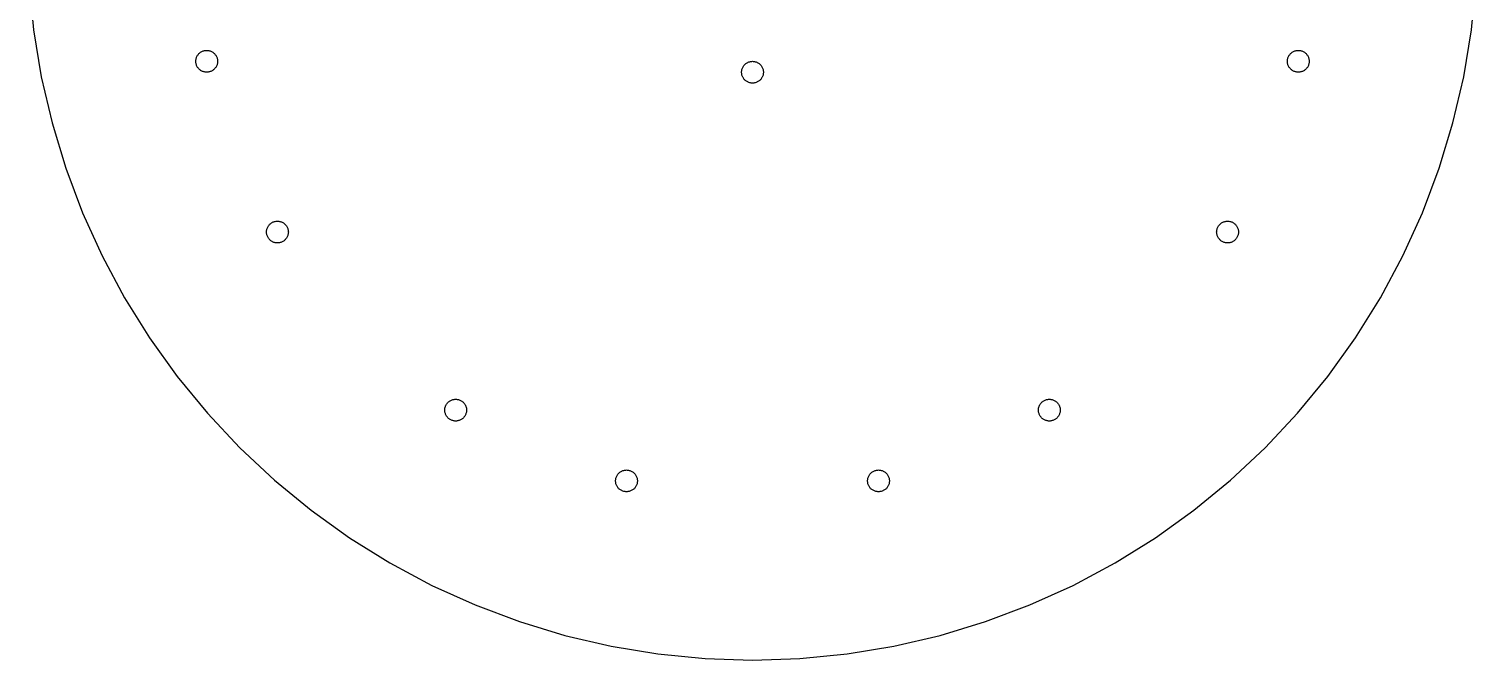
# Model space of a CAD drawing. Header units: metres. Extents: x -116 to 116, y -116 to 116.
# Drawn here: x -116.3 to 116.3, y -116.5 to -15 of the extents above; entities that cross this region are included whole.
import ezdxf

# ---------------------------------------------------------------- set-up
doc = ezdxf.new("R2010")
doc.units = ezdxf.units.M

msp = doc.modelspace()

# ---------------------------------------------------------------- linework, layer by layer
for p, q in [((-116.251, -7.61946), (-115.503, -15.2063)), ((115.503, -15.2063), (116.251, -7.61946)), ((-115.503, -15.2063), (-114.261, -22.728)), ((114.261, -22.728), (115.503, -15.2063)), ((-88.363, -18.6288), (-88.2558, -18.5885)), ((-88.2558, -18.5885), (-88.1462, -18.5552)), ((-88.1462, -18.5552), (-88.0347, -18.5292)), ((-88.0347, -18.5292), (-87.9217, -18.5106)), ((-87.9217, -18.5106), (-87.8078, -18.4993)), ((-87.8078, -18.4993), (-87.6933, -18.4956)), ((-87.6933, -18.4956), (-87.5788, -18.4993)), ((-87.5788, -18.4993), (-87.4649, -18.5106)), ((-87.4649, -18.5106), (-87.3519, -18.5292)), ((-87.3519, -18.5292), (-87.2404, -18.5552)), ((-87.2404, -18.5552), (-87.1308, -18.5885)), ((-87.1308, -18.5885), (-87.0236, -18.6288)), ((87.0236, -18.6288), (87.1308, -18.5885)), ((87.1308, -18.5885), (87.2404, -18.5552)), ((87.2404, -18.5552), (87.3519, -18.5292)), ((87.3519, -18.5292), (87.4649, -18.5106)), ((87.4649, -18.5106), (87.5788, -18.4993)), ((87.5788, -18.4993), (87.6933, -18.4956)), ((87.6933, -18.4956), (87.8078, -18.4993)), ((87.8078, -18.4993), (87.9217, -18.5106)), ((87.9217, -18.5106), (88.0347, -18.5292)), ((88.0347, -18.5292), (88.1462, -18.5552)), ((88.1462, -18.5552), (88.2558, -18.5885)), ((88.2558, -18.5885), (88.363, -18.6288)), ((-89.4433, -20.2456), (-89.4395, -20.1311)), ((-89.4395, -20.36), (-89.4433, -20.2456)), ((-89.4395, -20.1311), (-89.4283, -20.0172)), ((-89.4283, -20.474), (-89.4395, -20.36)), ((-89.4283, -20.0172), (-89.4097, -19.9042)), ((-89.4097, -20.587), (-89.4283, -20.474)), ((-89.4097, -19.9042), (-89.3837, -19.7926)), ((-89.3837, -20.6985), (-89.4097, -20.587)), ((-89.3837, -19.7926), (-89.3504, -19.6831)), ((-89.3504, -20.8081), (-89.3837, -20.6985)), ((-89.3504, -19.6831), (-89.3101, -19.5759)), ((-89.3101, -20.9153), (-89.3504, -20.8081)), ((-89.3101, -19.5759), (-89.2628, -19.4716)), ((-89.2628, -21.0196), (-89.3101, -20.9153)), ((-89.2628, -19.4716), (-89.2088, -19.3706)), ((-89.2088, -19.3706), (-89.1484, -19.2733)), ((-89.1484, -19.2733), (-89.0817, -19.1803)), ((-89.0817, -19.1803), (-89.009, -19.0917)), ((-89.009, -19.0917), (-88.9307, -19.0081)), ((-88.9307, -19.0081), (-88.8472, -18.9299)), ((-88.8472, -18.9299), (-88.7586, -18.8572)), ((-88.7586, -18.8572), (-88.6655, -18.7905)), ((-88.6655, -18.7905), (-88.5683, -18.73)), ((-88.5683, -18.73), (-88.4673, -18.6761)), ((-88.4673, -18.6761), (-88.363, -18.6288)), ((-87.0236, -18.6288), (-86.9193, -18.6761)), ((-86.9193, -18.6761), (-86.8183, -18.73)), ((-86.8183, -18.73), (-86.7211, -18.7905)), ((-86.7211, -18.7905), (-86.628, -18.8572)), ((-86.628, -18.8572), (-86.5394, -18.9299)), ((-86.5394, -18.9299), (-86.4559, -19.0081)), ((-86.4559, -19.0081), (-86.3776, -19.0917)), ((-86.3776, -19.0917), (-86.3049, -19.1803)), ((-86.3049, -19.1803), (-86.2382, -19.2733)), ((-86.2382, -19.2733), (-86.1777, -19.3706)), ((-86.1777, -19.3706), (-86.1238, -19.4716)), ((-86.1238, -19.4716), (-86.0765, -19.5759)), ((-86.0765, -20.9153), (-86.1238, -21.0196)), ((-86.0765, -19.5759), (-86.0362, -19.6831)), ((-86.0362, -20.8081), (-86.0765, -20.9153)), ((-86.0362, -19.6831), (-86.0029, -19.7926)), ((-86.0029, -20.6985), (-86.0362, -20.8081)), ((-86.0029, -19.7926), (-85.9769, -19.9042)), ((-85.9769, -20.587), (-86.0029, -20.6985)), ((-85.9769, -19.9042), (-85.9583, -20.0172)), ((-85.9583, -20.474), (-85.9769, -20.587)), ((-85.9583, -20.0172), (-85.9471, -20.1311)), ((-85.9471, -20.36), (-85.9583, -20.474)), ((-85.9471, -20.1311), (-85.9433, -20.2456)), ((-85.9433, -20.2456), (-85.9471, -20.36)), ((-1.38837, -20.9347), (-1.31572, -20.8461)), ((-1.31572, -20.8461), (-1.23743, -20.7626)), ((-1.23743, -20.7626), (-1.15385, -20.6843)), ((-1.15385, -20.6843), (-1.06532, -20.6116)), ((-1.06532, -20.6116), (-0.972244, -20.5449)), ((-0.972244, -20.5449), (-0.875, -20.4845)), ((-0.875, -20.4845), (-0.774002, -20.4305)), ((-0.774002, -20.4305), (-0.669693, -20.3832)), ((-0.669693, -20.3832), (-0.562515, -20.3429)), ((-0.562515, -20.3429), (-0.452927, -20.3096)), ((-0.452927, -20.3096), (-0.3414, -20.2836)), ((-0.3414, -20.2836), (-0.228409, -20.265)), ((-0.228409, -20.265), (-0.114441, -20.2537)), ((-0.114441, -20.2537), (0, -20.25)), ((0, -20.25), (0.114441, -20.2537)), ((0.114441, -20.2537), (0.228409, -20.265)), ((0.228409, -20.265), (0.3414, -20.2836)), ((0.3414, -20.2836), (0.452927, -20.3096)), ((0.452927, -20.3096), (0.562515, -20.3429)), ((0.562515, -20.3429), (0.669693, -20.3832)), ((0.669693, -20.3832), (0.774002, -20.4305)), ((0.774002, -20.4305), (0.875, -20.4845)), ((0.875, -20.4845), (0.972244, -20.5449)), ((0.972244, -20.5449), (1.06532, -20.6116)), ((1.06532, -20.6116), (1.15385, -20.6843)), ((1.15385, -20.6843), (1.23743, -20.7626)), ((1.23743, -20.7626), (1.31572, -20.8461)), ((1.31572, -20.8461), (1.38837, -20.9347)), ((85.9433, -20.2456), (85.9471, -20.1311)), ((85.9471, -20.36), (85.9433, -20.2456)), ((85.9471, -20.1311), (85.9583, -20.0172)), ((85.9583, -20.474), (85.9471, -20.36)), ((85.9583, -20.0172), (85.9769, -19.9042)), ((85.9769, -20.587), (85.9583, -20.474)), ((85.9769, -19.9042), (86.0029, -19.7926)), ((86.0029, -20.6985), (85.9769, -20.587)), ((86.0029, -19.7926), (86.0362, -19.6831)), ((86.0362, -20.8081), (86.0029, -20.6985)), ((86.0362, -19.6831), (86.0765, -19.5759)), ((86.0765, -20.9153), (86.0362, -20.8081)), ((86.0765, -19.5759), (86.1238, -19.4716)), ((86.1238, -21.0196), (86.0765, -20.9153)), ((86.1238, -19.4716), (86.1777, -19.3706)), ((86.1777, -19.3706), (86.2382, -19.2733)), ((86.2382, -19.2733), (86.3049, -19.1803)), ((86.3049, -19.1803), (86.3776, -19.0917)), ((86.3776, -19.0917), (86.4559, -19.0081)), ((86.4559, -19.0081), (86.5394, -18.9299)), ((86.5394, -18.9299), (86.628, -18.8572)), ((86.628, -18.8572), (86.7211, -18.7905)), ((86.7211, -18.7905), (86.8183, -18.73)), ((86.8183, -18.73), (86.9193, -18.6761)), ((86.9193, -18.6761), (87.0236, -18.6288)), ((88.363, -18.6288), (88.4673, -18.6761)), ((88.4673, -18.6761), (88.5683, -18.73)), ((88.5683, -18.73), (88.6655, -18.7905)), ((88.6655, -18.7905), (88.7586, -18.8572)), ((88.7586, -18.8572), (88.8472, -18.9299)), ((88.8472, -18.9299), (88.9307, -19.0081)), ((88.9307, -19.0081), (89.009, -19.0917)), ((89.009, -19.0917), (89.0817, -19.1803)), ((89.0817, -19.1803), (89.1484, -19.2733)), ((89.1484, -19.2733), (89.2088, -19.3706)), ((89.2088, -19.3706), (89.2628, -19.4716)), ((89.2628, -19.4716), (89.3101, -19.5759)), ((89.3101, -20.9153), (89.2628, -21.0196)), ((89.3101, -19.5759), (89.3504, -19.6831)), ((89.3504, -20.8081), (89.3101, -20.9153)), ((89.3504, -19.6831), (89.3837, -19.7926)), ((89.3837, -20.6985), (89.3504, -20.8081)), ((89.3837, -19.7926), (89.4097, -19.9042)), ((89.4097, -20.587), (89.3837, -20.6985)), ((89.4097, -19.9042), (89.4283, -20.0172)), ((89.4283, -20.474), (89.4097, -20.587)), ((89.4283, -20.0172), (89.4395, -20.1311)), ((89.4395, -20.36), (89.4283, -20.474)), ((89.4395, -20.1311), (89.4433, -20.2456)), ((89.4433, -20.2456), (89.4395, -20.36)), ((-114.261, -22.728), (-112.53, -30.1524)), ((-89.2088, -21.1206), (-89.2628, -21.0196)), ((-89.1484, -21.2178), (-89.2088, -21.1206)), ((-89.0817, -21.3109), (-89.1484, -21.2178)), ((-89.009, -21.3994), (-89.0817, -21.3109)), ((-88.9307, -21.483), (-89.009, -21.3994)), ((-88.8472, -21.5613), (-88.9307, -21.483)), ((-88.7586, -21.634), (-88.8472, -21.5613)), ((-88.6655, -21.7007), (-88.7586, -21.634)), ((-88.5683, -21.7611), (-88.6655, -21.7007)), ((-88.4673, -21.8151), (-88.5683, -21.7611)), ((-88.363, -21.8624), (-88.4673, -21.8151)), ((-88.2558, -21.9027), (-88.363, -21.8624)), ((-88.1462, -21.936), (-88.2558, -21.9027)), ((-88.0347, -21.962), (-88.1462, -21.936)), ((-87.9217, -21.9806), (-88.0347, -21.962)), ((-87.8078, -21.9918), (-87.9217, -21.9806)), ((-87.6933, -21.9956), (-87.8078, -21.9918)), ((-87.5788, -21.9918), (-87.6933, -21.9956)), ((-87.4649, -21.9806), (-87.5788, -21.9918)), ((-87.3519, -21.962), (-87.4649, -21.9806)), ((-87.2404, -21.936), (-87.3519, -21.962)), ((-87.1308, -21.9027), (-87.2404, -21.936)), ((-87.0236, -21.8624), (-87.1308, -21.9027)), ((-86.9193, -21.8151), (-87.0236, -21.8624)), ((-86.8183, -21.7611), (-86.9193, -21.8151)), ((-86.7211, -21.7007), (-86.8183, -21.7611)), ((-86.628, -21.634), (-86.7211, -21.7007)), ((-86.5394, -21.5613), (-86.628, -21.634)), ((-86.4559, -21.483), (-86.5394, -21.5613)), ((-86.3776, -21.3994), (-86.4559, -21.483)), ((-86.3049, -21.3109), (-86.3776, -21.3994)), ((-86.2382, -21.2178), (-86.3049, -21.3109)), ((-86.1777, -21.1206), (-86.2382, -21.2178)), ((-86.1238, -21.0196), (-86.1777, -21.1206)), ((-1.75, -22), (-1.74625, -21.8855)), ((-1.74625, -22.1144), (-1.75, -22)), ((-1.74625, -21.8855), (-1.73502, -21.7716)), ((-1.73502, -22.2284), (-1.74625, -22.1144)), ((-1.73502, -21.7716), (-1.71637, -21.6586)), ((-1.71637, -22.3414), (-1.73502, -22.2284)), ((-1.71637, -21.6586), (-1.69037, -21.5471)), ((-1.69037, -22.4529), (-1.71637, -22.3414)), ((-1.69037, -21.5471), (-1.65712, -21.4375)), ((-1.65712, -22.5625), (-1.69037, -22.4529)), ((-1.65712, -21.4375), (-1.61678, -21.3303)), ((-1.61678, -22.6697), (-1.65712, -22.5625)), ((-1.61678, -21.3303), (-1.56952, -21.226)), ((-1.56952, -22.774), (-1.61678, -22.6697)), ((-1.56952, -21.226), (-1.51553, -21.125)), ((-1.51553, -22.875), (-1.56952, -22.774)), ((-1.51553, -21.125), (-1.45506, -21.0277)), ((-1.45506, -22.9722), (-1.51553, -22.875)), ((-1.45506, -21.0277), (-1.38837, -20.9347)), ((-1.38837, -23.0653), (-1.45506, -22.9722)), ((-1.31572, -23.1539), (-1.38837, -23.0653)), ((-1.23743, -23.2374), (-1.31572, -23.1539)), ((-1.15385, -23.3157), (-1.23743, -23.2374)), ((1.23743, -23.2374), (1.15385, -23.3157)), ((1.31572, -23.1539), (1.23743, -23.2374)), ((1.38837, -23.0653), (1.31572, -23.1539)), ((1.38837, -20.9347), (1.45506, -21.0277)), ((1.45506, -22.9722), (1.38837, -23.0653)), ((1.45506, -21.0277), (1.51553, -21.125)), ((1.51553, -22.875), (1.45506, -22.9722)), ((1.51553, -21.125), (1.56952, -21.226)), ((1.56952, -22.774), (1.51553, -22.875)), ((1.56952, -21.226), (1.61678, -21.3303)), ((1.61678, -22.6697), (1.56952, -22.774)), ((1.61678, -21.3303), (1.65712, -21.4375)), ((1.65712, -22.5625), (1.61678, -22.6697)), ((1.65712, -21.4375), (1.69037, -21.5471)), ((1.69037, -22.4529), (1.65712, -22.5625)), ((1.69037, -21.5471), (1.71637, -21.6586)), ((1.71637, -22.3414), (1.69037, -22.4529)), ((1.71637, -21.6586), (1.73502, -21.7716)), ((1.73502, -22.2284), (1.71637, -22.3414)), ((1.73502, -21.7716), (1.74625, -21.8855)), ((1.74625, -22.1144), (1.73502, -22.2284)), ((1.74625, -21.8855), (1.75, -22)), ((1.75, -22), (1.74625, -22.1144)), ((86.1777, -21.1206), (86.1238, -21.0196)), ((86.2382, -21.2178), (86.1777, -21.1206)), ((86.3049, -21.3109), (86.2382, -21.2178)), ((86.3776, -21.3994), (86.3049, -21.3109)), ((86.4559, -21.483), (86.3776, -21.3994)), ((86.5394, -21.5613), (86.4559, -21.483)), ((86.628, -21.634), (86.5394, -21.5613)), ((86.7211, -21.7007), (86.628, -21.634)), ((86.8183, -21.7611), (86.7211, -21.7007)), ((86.9193, -21.8151), (86.8183, -21.7611)), ((87.0236, -21.8624), (86.9193, -21.8151)), ((87.1308, -21.9027), (87.0236, -21.8624)), ((87.2404, -21.936), (87.1308, -21.9027)), ((87.3519, -21.962), (87.2404, -21.936)), ((87.4649, -21.9806), (87.3519, -21.962)), ((87.5788, -21.9918), (87.4649, -21.9806)), ((87.6933, -21.9956), (87.5788, -21.9918)), ((87.8078, -21.9918), (87.6933, -21.9956)), ((87.9217, -21.9806), (87.8078, -21.9918)), ((88.0347, -21.962), (87.9217, -21.9806)), ((88.1462, -21.936), (88.0347, -21.962)), ((88.2558, -21.9027), (88.1462, -21.936)), ((88.363, -21.8624), (88.2558, -21.9027)), ((88.4673, -21.8151), (88.363, -21.8624)), ((88.5683, -21.7611), (88.4673, -21.8151)), ((88.6655, -21.7007), (88.5683, -21.7611)), ((88.7586, -21.634), (88.6655, -21.7007)), ((88.8472, -21.5613), (88.7586, -21.634)), ((88.9307, -21.483), (88.8472, -21.5613)), ((89.009, -21.3994), (88.9307, -21.483)), ((89.0817, -21.3109), (89.009, -21.3994)), ((89.1484, -21.2178), (89.0817, -21.3109)), ((89.2088, -21.1206), (89.1484, -21.2178)), ((89.2628, -21.0196), (89.2088, -21.1206)), ((112.53, -30.1524), (114.261, -22.728)), ((-1.06532, -23.3884), (-1.15385, -23.3157)), ((-0.972244, -23.4551), (-1.06532, -23.3884)), ((-0.875, -23.5155), (-0.972244, -23.4551)), ((-0.774002, -23.5695), (-0.875, -23.5155)), ((-0.669693, -23.6168), (-0.774002, -23.5695)), ((-0.562515, -23.6571), (-0.669693, -23.6168)), ((-0.452927, -23.6904), (-0.562515, -23.6571)), ((-0.3414, -23.7164), (-0.452927, -23.6904)), ((-0.228409, -23.735), (-0.3414, -23.7164)), ((-0.114441, -23.7462), (-0.228409, -23.735)), ((0, -23.75), (-0.114441, -23.7462)), ((0.114441, -23.7462), (0, -23.75)), ((0.228409, -23.735), (0.114441, -23.7462)), ((0.3414, -23.7164), (0.228409, -23.735)), ((0.452927, -23.6904), (0.3414, -23.7164)), ((0.562515, -23.6571), (0.452927, -23.6904)), ((0.669693, -23.6168), (0.562515, -23.6571)), ((0.774002, -23.5695), (0.669693, -23.6168)), ((0.875, -23.5155), (0.774002, -23.5695)), ((0.972244, -23.4551), (0.875, -23.5155)), ((1.06532, -23.3884), (0.972244, -23.4551)), ((1.15385, -23.3157), (1.06532, -23.3884)), ((-112.53, -30.1524), (-110.317, -37.4477)), ((110.317, -37.4477), (112.53, -30.1524)), ((-110.317, -37.4477), (-107.632, -44.5826)), ((107.632, -44.5826), (110.317, -37.4477)), ((-107.632, -44.5826), (-104.486, -51.5266)), ((-77.64, -46.5389), (-77.5618, -46.4553)), ((-77.5618, -46.4553), (-77.4782, -46.377)), ((-77.4782, -46.377), (-77.3896, -46.3044)), ((-77.3896, -46.3044), (-77.2966, -46.2377)), ((-77.2966, -46.2377), (-77.1993, -46.1772)), ((-77.1993, -46.1772), (-77.0983, -46.1232)), ((-77.0983, -46.1232), (-76.994, -46.0759)), ((-76.994, -46.0759), (-76.8868, -46.0356)), ((-76.8868, -46.0356), (-76.7773, -46.0023)), ((-76.7773, -46.0023), (-76.6657, -45.9763)), ((-76.6657, -45.9763), (-76.5527, -45.9577)), ((-76.5527, -45.9577), (-76.4388, -45.9465)), ((-76.4388, -45.9465), (-76.3243, -45.9427)), ((-76.3243, -45.9427), (-76.2099, -45.9465)), ((-76.2099, -45.9465), (-76.0959, -45.9577)), ((-76.0959, -45.9577), (-75.9829, -45.9763)), ((-75.9829, -45.9763), (-75.8714, -46.0023)), ((-75.8714, -46.0023), (-75.7618, -46.0356)), ((-75.7618, -46.0356), (-75.6546, -46.0759)), ((-75.6546, -46.0759), (-75.5503, -46.1232)), ((-75.5503, -46.1232), (-75.4493, -46.1772)), ((-75.4493, -46.1772), (-75.3521, -46.2377)), ((-75.3521, -46.2377), (-75.259, -46.3044)), ((-75.259, -46.3044), (-75.1705, -46.377)), ((-75.1705, -46.377), (-75.0869, -46.4553)), ((-75.0869, -46.4553), (-75.0086, -46.5389)), ((75.0086, -46.5389), (75.0869, -46.4553)), ((75.0869, -46.4553), (75.1705, -46.377)), ((75.1705, -46.377), (75.259, -46.3044)), ((75.259, -46.3044), (75.3521, -46.2377)), ((75.3521, -46.2377), (75.4493, -46.1772)), ((75.4493, -46.1772), (75.5503, -46.1232)), ((75.5503, -46.1232), (75.6546, -46.0759)), ((75.6546, -46.0759), (75.7618, -46.0356)), ((75.7618, -46.0356), (75.8714, -46.0023)), ((75.8714, -46.0023), (75.9829, -45.9763)), ((75.9829, -45.9763), (76.0959, -45.9577)), ((76.0959, -45.9577), (76.2099, -45.9465)), ((76.2099, -45.9465), (76.3243, -45.9427)), ((76.3243, -45.9427), (76.4388, -45.9465)), ((76.4388, -45.9465), (76.5527, -45.9577)), ((76.5527, -45.9577), (76.6657, -45.9763)), ((76.6657, -45.9763), (76.7773, -46.0023)), ((76.7773, -46.0023), (76.8868, -46.0356)), ((76.8868, -46.0356), (76.994, -46.0759)), ((76.994, -46.0759), (77.0983, -46.1232)), ((77.0983, -46.1232), (77.1993, -46.1772)), ((77.1993, -46.1772), (77.2966, -46.2377)), ((77.2966, -46.2377), (77.3896, -46.3044)), ((77.3896, -46.3044), (77.4782, -46.377)), ((77.4782, -46.377), (77.5618, -46.4553)), ((77.5618, -46.4553), (77.64, -46.5389)), ((104.486, -51.5266), (107.632, -44.5826)), ((-78.0743, -47.6927), (-78.0706, -47.5783)), ((-78.0706, -47.8072), (-78.0743, -47.6927)), ((-78.0706, -47.5783), (-78.0594, -47.4643)), ((-78.0594, -47.9211), (-78.0706, -47.8072)), ((-78.0594, -47.4643), (-78.0407, -47.3513)), ((-78.0407, -48.0341), (-78.0594, -47.9211)), ((-78.0407, -47.3513), (-78.0147, -47.2398)), ((-78.0147, -48.1457), (-78.0407, -48.0341)), ((-78.0147, -47.2398), (-77.9814, -47.1302)), ((-77.9814, -48.2552), (-78.0147, -48.1457)), ((-77.9814, -47.1302), (-77.9411, -47.023)), ((-77.9411, -48.3624), (-77.9814, -48.2552)), ((-77.9411, -47.023), (-77.8938, -46.9187)), ((-77.8938, -48.4667), (-77.9411, -48.3624)), ((-77.8938, -46.9187), (-77.8399, -46.8177)), ((-77.8399, -48.5677), (-77.8938, -48.4667)), ((-77.8399, -46.8177), (-77.7794, -46.7205)), ((-77.7794, -48.665), (-77.8399, -48.5677)), ((-77.7794, -46.7205), (-77.7127, -46.6274)), ((-77.7127, -48.7581), (-77.7794, -48.665)), ((-77.7127, -46.6274), (-77.64, -46.5389)), ((-77.64, -48.8466), (-77.7127, -48.7581)), ((-75.0086, -46.5389), (-74.936, -46.6274)), ((-74.936, -48.7581), (-75.0086, -48.8466)), ((-74.936, -46.6274), (-74.8692, -46.7205)), ((-74.8692, -48.665), (-74.936, -48.7581)), ((-74.8692, -46.7205), (-74.8088, -46.8177)), ((-74.8088, -48.5677), (-74.8692, -48.665)), ((-74.8088, -46.8177), (-74.7548, -46.9187)), ((-74.7548, -48.4667), (-74.8088, -48.5677)), ((-74.7548, -46.9187), (-74.7075, -47.023)), ((-74.7075, -48.3624), (-74.7548, -48.4667)), ((-74.7075, -47.023), (-74.6672, -47.1302)), ((-74.6672, -48.2552), (-74.7075, -48.3624)), ((-74.6672, -47.1302), (-74.634, -47.2398)), ((-74.634, -48.1457), (-74.6672, -48.2552)), ((-74.634, -47.2398), (-74.6079, -47.3513)), ((-74.6079, -48.0341), (-74.634, -48.1457)), ((-74.6079, -47.3513), (-74.5893, -47.4643)), ((-74.5893, -47.9211), (-74.6079, -48.0341)), ((-74.5893, -47.4643), (-74.5781, -47.5783)), ((-74.5781, -47.8072), (-74.5893, -47.9211)), ((-74.5781, -47.5783), (-74.5743, -47.6927)), ((-74.5743, -47.6927), (-74.5781, -47.8072)), ((74.5743, -47.6927), (74.5781, -47.5783)), ((74.5781, -47.8072), (74.5743, -47.6927)), ((74.5781, -47.5783), (74.5893, -47.4643)), ((74.5893, -47.9211), (74.5781, -47.8072)), ((74.5893, -47.4643), (74.6079, -47.3513)), ((74.6079, -48.0341), (74.5893, -47.9211)), ((74.6079, -47.3513), (74.634, -47.2398)), ((74.634, -48.1457), (74.6079, -48.0341)), ((74.634, -47.2398), (74.6672, -47.1302)), ((74.6672, -48.2552), (74.634, -48.1457)), ((74.6672, -47.1302), (74.7075, -47.023)), ((74.7075, -48.3624), (74.6672, -48.2552)), ((74.7075, -47.023), (74.7548, -46.9187)), ((74.7548, -48.4667), (74.7075, -48.3624)), ((74.7548, -46.9187), (74.8088, -46.8177)), ((74.8088, -48.5677), (74.7548, -48.4667)), ((74.8088, -46.8177), (74.8692, -46.7205)), ((74.8692, -48.665), (74.8088, -48.5677)), ((74.8692, -46.7205), (74.936, -46.6274)), ((74.936, -48.7581), (74.8692, -48.665)), ((74.936, -46.6274), (75.0086, -46.5389)), ((75.0086, -48.8466), (74.936, -48.7581)), ((77.64, -46.5389), (77.7127, -46.6274)), ((77.7127, -48.7581), (77.64, -48.8466)), ((77.7127, -46.6274), (77.7794, -46.7205)), ((77.7794, -48.665), (77.7127, -48.7581)), ((77.7794, -46.7205), (77.8399, -46.8177)), ((77.8399, -48.5677), (77.7794, -48.665)), ((77.8399, -46.8177), (77.8938, -46.9187)), ((77.8938, -48.4667), (77.8399, -48.5677)), ((77.8938, -46.9187), (77.9411, -47.023)), ((77.9411, -48.3624), (77.8938, -48.4667)), ((77.9411, -47.023), (77.9814, -47.1302)), ((77.9814, -48.2552), (77.9411, -48.3624)), ((77.9814, -47.1302), (78.0147, -47.2398)), ((78.0147, -48.1457), (77.9814, -48.2552)), ((78.0147, -47.2398), (78.0407, -47.3513)), ((78.0407, -48.0341), (78.0147, -48.1457)), ((78.0407, -47.3513), (78.0594, -47.4643)), ((78.0594, -47.9211), (78.0407, -48.0341)), ((78.0594, -47.4643), (78.0706, -47.5783)), ((78.0706, -47.8072), (78.0594, -47.9211)), ((78.0706, -47.5783), (78.0743, -47.6927)), ((78.0743, -47.6927), (78.0706, -47.8072)), ((-77.5618, -48.9302), (-77.64, -48.8466)), ((-77.4782, -49.0085), (-77.5618, -48.9302)), ((-77.3896, -49.0811), (-77.4782, -49.0085)), ((-77.2966, -49.1478), (-77.3896, -49.0811)), ((-77.1993, -49.2083), (-77.2966, -49.1478)), ((-77.0983, -49.2623), (-77.1993, -49.2083)), ((-76.994, -49.3095), (-77.0983, -49.2623)), ((-76.8868, -49.3499), (-76.994, -49.3095)), ((-76.7773, -49.3831), (-76.8868, -49.3499)), ((-76.6657, -49.4091), (-76.7773, -49.3831)), ((-76.5527, -49.4277), (-76.6657, -49.4091)), ((-76.4388, -49.439), (-76.5527, -49.4277)), ((-76.3243, -49.4427), (-76.4388, -49.439)), ((-76.2099, -49.439), (-76.3243, -49.4427)), ((-76.0959, -49.4277), (-76.2099, -49.439)), ((-75.9829, -49.4091), (-76.0959, -49.4277)), ((-75.8714, -49.3831), (-75.9829, -49.4091)), ((-75.7618, -49.3499), (-75.8714, -49.3831)), ((-75.6546, -49.3095), (-75.7618, -49.3499)), ((-75.5503, -49.2623), (-75.6546, -49.3095)), ((-75.4493, -49.2083), (-75.5503, -49.2623)), ((-75.3521, -49.1478), (-75.4493, -49.2083)), ((-75.259, -49.0811), (-75.3521, -49.1478)), ((-75.1705, -49.0085), (-75.259, -49.0811)), ((-75.0869, -48.9302), (-75.1705, -49.0085)), ((-75.0086, -48.8466), (-75.0869, -48.9302)), ((75.0869, -48.9302), (75.0086, -48.8466)), ((75.1705, -49.0085), (75.0869, -48.9302)), ((75.259, -49.0811), (75.1705, -49.0085)), ((75.3521, -49.1478), (75.259, -49.0811)), ((75.4493, -49.2083), (75.3521, -49.1478)), ((75.5503, -49.2623), (75.4493, -49.2083)), ((75.6546, -49.3095), (75.5503, -49.2623)), ((75.7618, -49.3499), (75.6546, -49.3095)), ((75.8714, -49.3831), (75.7618, -49.3499)), ((75.9829, -49.4091), (75.8714, -49.3831)), ((76.0959, -49.4277), (75.9829, -49.4091)), ((76.2099, -49.439), (76.0959, -49.4277)), ((76.3243, -49.4427), (76.2099, -49.439)), ((76.4388, -49.439), (76.3243, -49.4427)), ((76.5527, -49.4277), (76.4388, -49.439)), ((76.6657, -49.4091), (76.5527, -49.4277)), ((76.7773, -49.3831), (76.6657, -49.4091)), ((76.8868, -49.3499), (76.7773, -49.3831)), ((76.994, -49.3095), (76.8868, -49.3499)), ((77.0983, -49.2623), (76.994, -49.3095)), ((77.1993, -49.2083), (77.0983, -49.2623)), ((77.2966, -49.1478), (77.1993, -49.2083)), ((77.3896, -49.0811), (77.2966, -49.1478)), ((77.4782, -49.0085), (77.3896, -49.0811)), ((77.5618, -48.9302), (77.4782, -49.0085)), ((77.64, -48.8466), (77.5618, -48.9302)), ((-104.486, -51.5266), (-100.892, -58.25)), ((100.892, -58.25), (104.486, -51.5266)), ((-100.892, -58.25), (-96.8662, -64.7239)), ((96.8662, -64.7239), (100.892, -58.25)), ((-96.8662, -64.7239), (-92.4257, -70.9207)), ((92.4257, -70.9207), (96.8662, -64.7239)), ((-92.4257, -70.9207), (-87.5893, -76.8138)), ((87.5893, -76.8138), (92.4257, -70.9207)), ((-49.4427, -76.3243), (-49.439, -76.2099)), ((-49.439, -76.4388), (-49.4427, -76.3243)), ((-49.439, -76.2099), (-49.4277, -76.0959)), ((-49.4277, -76.5527), (-49.439, -76.4388)), ((-49.4277, -76.0959), (-49.4091, -75.9829)), ((-49.4091, -76.6657), (-49.4277, -76.5527)), ((-49.4091, -75.9829), (-49.3831, -75.8714)), ((-49.3831, -76.7773), (-49.4091, -76.6657)), ((-49.3831, -75.8714), (-49.3499, -75.7618)), ((-49.3499, -75.7618), (-49.3095, -75.6546)), ((-49.3095, -75.6546), (-49.2623, -75.5503)), ((-49.2623, -75.5503), (-49.2083, -75.4493)), ((-49.2083, -75.4493), (-49.1478, -75.3521)), ((-49.1478, -75.3521), (-49.0811, -75.259)), ((-49.0811, -75.259), (-49.0085, -75.1705)), ((-49.0085, -75.1705), (-48.9302, -75.0869)), ((-48.9302, -75.0869), (-48.8466, -75.0086)), ((-48.8466, -75.0086), (-48.7581, -74.936)), ((-48.7581, -74.936), (-48.665, -74.8692)), ((-48.665, -74.8692), (-48.5677, -74.8088)), ((-48.5677, -74.8088), (-48.4667, -74.7548)), ((-48.4667, -74.7548), (-48.3624, -74.7075)), ((-48.3624, -74.7075), (-48.2552, -74.6672)), ((-48.2552, -74.6672), (-48.1457, -74.634)), ((-48.1457, -74.634), (-48.0341, -74.6079)), ((-48.0341, -74.6079), (-47.9211, -74.5893)), ((-47.9211, -74.5893), (-47.8072, -74.5781)), ((-47.8072, -74.5781), (-47.6927, -74.5743)), ((-47.6927, -74.5743), (-47.5783, -74.5781)), ((-47.5783, -74.5781), (-47.4643, -74.5893)), ((-47.4643, -74.5893), (-47.3513, -74.6079)), ((-47.3513, -74.6079), (-47.2398, -74.634)), ((-47.2398, -74.634), (-47.1302, -74.6672)), ((-47.1302, -74.6672), (-47.023, -74.7075)), ((-47.023, -74.7075), (-46.9187, -74.7548)), ((-46.9187, -74.7548), (-46.8177, -74.8088)), ((-46.8177, -74.8088), (-46.7205, -74.8692)), ((-46.7205, -74.8692), (-46.6274, -74.936)), ((-46.6274, -74.936), (-46.5389, -75.0086)), ((-46.5389, -75.0086), (-46.4553, -75.0869)), ((-46.4553, -75.0869), (-46.377, -75.1705)), ((-46.377, -75.1705), (-46.3044, -75.259)), ((-46.3044, -75.259), (-46.2377, -75.3521)), ((-46.2377, -75.3521), (-46.1772, -75.4493)), ((-46.1772, -75.4493), (-46.1232, -75.5503)), ((-46.1232, -75.5503), (-46.0759, -75.6546)), ((-46.0759, -75.6546), (-46.0356, -75.7618)), ((-46.0356, -75.7618), (-46.0023, -75.8714)), ((-46.0023, -75.8714), (-45.9763, -75.9829)), ((-45.9763, -76.6657), (-46.0023, -76.7773)), ((-45.9763, -75.9829), (-45.9577, -76.0959)), ((-45.9577, -76.5527), (-45.9763, -76.6657)), ((-45.9577, -76.0959), (-45.9465, -76.2099)), ((-45.9465, -76.4388), (-45.9577, -76.5527)), ((-45.9465, -76.2099), (-45.9427, -76.3243)), ((-45.9427, -76.3243), (-45.9465, -76.4388)), ((45.9427, -76.3243), (45.9465, -76.2099)), ((45.9465, -76.4388), (45.9427, -76.3243)), ((45.9465, -76.2099), (45.9577, -76.0959)), ((45.9577, -76.5527), (45.9465, -76.4388)), ((45.9577, -76.0959), (45.9763, -75.9829)), ((45.9763, -76.6657), (45.9577, -76.5527)), ((45.9763, -75.9829), (46.0023, -75.8714)), ((46.0023, -76.7773), (45.9763, -76.6657)), ((46.0023, -75.8714), (46.0356, -75.7618)), ((46.0356, -75.7618), (46.0759, -75.6546)), ((46.0759, -75.6546), (46.1232, -75.5503)), ((46.1232, -75.5503), (46.1772, -75.4493)), ((46.1772, -75.4493), (46.2377, -75.3521)), ((46.2377, -75.3521), (46.3044, -75.259)), ((46.3044, -75.259), (46.377, -75.1705)), ((46.377, -75.1705), (46.4553, -75.0869)), ((46.4553, -75.0869), (46.5389, -75.0086)), ((46.5389, -75.0086), (46.6274, -74.936)), ((46.6274, -74.936), (46.7205, -74.8692)), ((46.7205, -74.8692), (46.8177, -74.8088)), ((46.8177, -74.8088), (46.9187, -74.7548)), ((46.9187, -74.7548), (47.023, -74.7075)), ((47.023, -74.7075), (47.1302, -74.6672)), ((47.1302, -74.6672), (47.2398, -74.634)), ((47.2398, -74.634), (47.3513, -74.6079)), ((47.3513, -74.6079), (47.4643, -74.5893)), ((47.4643, -74.5893), (47.5783, -74.5781)), ((47.5783, -74.5781), (47.6927, -74.5743)), ((47.6927, -74.5743), (47.8072, -74.5781)), ((47.8072, -74.5781), (47.9211, -74.5893)), ((47.9211, -74.5893), (48.0341, -74.6079)), ((48.0341, -74.6079), (48.1457, -74.634)), ((48.1457, -74.634), (48.2552, -74.6672)), ((48.2552, -74.6672), (48.3624, -74.7075)), ((48.3624, -74.7075), (48.4667, -74.7548)), ((48.4667, -74.7548), (48.5677, -74.8088)), ((48.5677, -74.8088), (48.665, -74.8692)), ((48.665, -74.8692), (48.7581, -74.936)), ((48.7581, -74.936), (48.8466, -75.0086)), ((48.8466, -75.0086), (48.9302, -75.0869)), ((48.9302, -75.0869), (49.0085, -75.1705)), ((49.0085, -75.1705), (49.0811, -75.259)), ((49.0811, -75.259), (49.1478, -75.3521)), ((49.1478, -75.3521), (49.2083, -75.4493)), ((49.2083, -75.4493), (49.2623, -75.5503)), ((49.2623, -75.5503), (49.3095, -75.6546)), ((49.3095, -75.6546), (49.3499, -75.7618)), ((49.3499, -75.7618), (49.3831, -75.8714)), ((49.3831, -75.8714), (49.4091, -75.9829)), ((49.4091, -76.6657), (49.3831, -76.7773)), ((49.4091, -75.9829), (49.4277, -76.0959)), ((49.4277, -76.5527), (49.4091, -76.6657)), ((49.4277, -76.0959), (49.439, -76.2099)), ((49.439, -76.4388), (49.4277, -76.5527)), ((49.439, -76.2099), (49.4427, -76.3243)), ((49.4427, -76.3243), (49.439, -76.4388)), ((-87.5893, -76.8138), (-82.3779, -82.3779)), ((-49.3499, -76.8868), (-49.3831, -76.7773)), ((-49.3095, -76.994), (-49.3499, -76.8868)), ((-49.2623, -77.0983), (-49.3095, -76.994)), ((-49.2083, -77.1993), (-49.2623, -77.0983)), ((-49.1478, -77.2966), (-49.2083, -77.1993)), ((-49.0811, -77.3896), (-49.1478, -77.2966)), ((-49.0085, -77.4782), (-49.0811, -77.3896)), ((-48.9302, -77.5618), (-49.0085, -77.4782)), ((-48.8466, -77.64), (-48.9302, -77.5618)), ((-48.7581, -77.7127), (-48.8466, -77.64)), ((-48.665, -77.7794), (-48.7581, -77.7127)), ((-48.5677, -77.8399), (-48.665, -77.7794)), ((-48.4667, -77.8938), (-48.5677, -77.8399)), ((-48.3624, -77.9411), (-48.4667, -77.8938)), ((-48.2552, -77.9814), (-48.3624, -77.9411)), ((-48.1457, -78.0147), (-48.2552, -77.9814)), ((-48.0341, -78.0407), (-48.1457, -78.0147)), ((-47.9211, -78.0594), (-48.0341, -78.0407)), ((-47.8072, -78.0706), (-47.9211, -78.0594)), ((-47.6927, -78.0743), (-47.8072, -78.0706)), ((-47.5783, -78.0706), (-47.6927, -78.0743)), ((-47.4643, -78.0594), (-47.5783, -78.0706)), ((-47.3513, -78.0407), (-47.4643, -78.0594)), ((-47.2398, -78.0147), (-47.3513, -78.0407)), ((-47.1302, -77.9814), (-47.2398, -78.0147)), ((-47.023, -77.9411), (-47.1302, -77.9814)), ((-46.9187, -77.8938), (-47.023, -77.9411)), ((-46.8177, -77.8399), (-46.9187, -77.8938)), ((-46.7205, -77.7794), (-46.8177, -77.8399)), ((-46.6274, -77.7127), (-46.7205, -77.7794)), ((-46.5389, -77.64), (-46.6274, -77.7127)), ((-46.4553, -77.5618), (-46.5389, -77.64)), ((-46.377, -77.4782), (-46.4553, -77.5618)), ((-46.3044, -77.3896), (-46.377, -77.4782)), ((-46.2377, -77.2966), (-46.3044, -77.3896)), ((-46.1772, -77.1993), (-46.2377, -77.2966)), ((-46.1232, -77.0983), (-46.1772, -77.1993)), ((-46.0759, -76.994), (-46.1232, -77.0983)), ((-46.0356, -76.8868), (-46.0759, -76.994)), ((-46.0023, -76.7773), (-46.0356, -76.8868)), ((46.0356, -76.8868), (46.0023, -76.7773)), ((46.0759, -76.994), (46.0356, -76.8868)), ((46.1232, -77.0983), (46.0759, -76.994)), ((46.1772, -77.1993), (46.1232, -77.0983)), ((46.2377, -77.2966), (46.1772, -77.1993)), ((46.3044, -77.3896), (46.2377, -77.2966)), ((46.377, -77.4782), (46.3044, -77.3896)), ((46.4553, -77.5618), (46.377, -77.4782)), ((46.5389, -77.64), (46.4553, -77.5618)), ((46.6274, -77.7127), (46.5389, -77.64)), ((46.7205, -77.7794), (46.6274, -77.7127)), ((46.8177, -77.8399), (46.7205, -77.7794)), ((46.9187, -77.8938), (46.8177, -77.8399)), ((47.023, -77.9411), (46.9187, -77.8938)), ((47.1302, -77.9814), (47.023, -77.9411)), ((47.2398, -78.0147), (47.1302, -77.9814)), ((47.3513, -78.0407), (47.2398, -78.0147)), ((47.4643, -78.0594), (47.3513, -78.0407)), ((47.5783, -78.0706), (47.4643, -78.0594)), ((47.6927, -78.0743), (47.5783, -78.0706)), ((47.8072, -78.0706), (47.6927, -78.0743)), ((47.9211, -78.0594), (47.8072, -78.0706)), ((48.0341, -78.0407), (47.9211, -78.0594)), ((48.1457, -78.0147), (48.0341, -78.0407)), ((48.2552, -77.9814), (48.1457, -78.0147)), ((48.3624, -77.9411), (48.2552, -77.9814)), ((48.4667, -77.8938), (48.3624, -77.9411)), ((48.5677, -77.8399), (48.4667, -77.8938)), ((48.665, -77.7794), (48.5677, -77.8399)), ((48.7581, -77.7127), (48.665, -77.7794)), ((48.8466, -77.64), (48.7581, -77.7127)), ((48.9302, -77.5618), (48.8466, -77.64)), ((49.0085, -77.4782), (48.9302, -77.5618)), ((49.0811, -77.3896), (49.0085, -77.4782)), ((49.1478, -77.2966), (49.0811, -77.3896)), ((49.2083, -77.1993), (49.1478, -77.2966)), ((49.2623, -77.0983), (49.2083, -77.1993)), ((49.3095, -76.994), (49.2623, -77.0983)), ((49.3499, -76.8868), (49.3095, -76.994)), ((49.3831, -76.7773), (49.3499, -76.8868)), ((82.3779, -82.3779), (87.5893, -76.8138)), ((-82.3779, -82.3779), (-76.8138, -87.5893)), ((76.8138, -87.5893), (82.3779, -82.3779)), ((-20.8081, -86.0362), (-20.6985, -86.0029)), ((-20.6985, -86.0029), (-20.587, -85.9769)), ((-20.587, -85.9769), (-20.474, -85.9583)), ((-20.474, -85.9583), (-20.36, -85.9471)), ((-20.36, -85.9471), (-20.2456, -85.9433)), ((-20.2456, -85.9433), (-20.1311, -85.9471)), ((-20.1311, -85.9471), (-20.0172, -85.9583)), ((-20.0172, -85.9583), (-19.9042, -85.9769)), ((-19.9042, -85.9769), (-19.7926, -86.0029)), ((-19.7926, -86.0029), (-19.6831, -86.0362)), ((19.6831, -86.0362), (19.7926, -86.0029)), ((19.7926, -86.0029), (19.9042, -85.9769)), ((19.9042, -85.9769), (20.0172, -85.9583)), ((20.0172, -85.9583), (20.1311, -85.9471)), ((20.1311, -85.9471), (20.2456, -85.9433)), ((20.2456, -85.9433), (20.36, -85.9471)), ((20.36, -85.9471), (20.474, -85.9583)), ((20.474, -85.9583), (20.587, -85.9769)), ((20.587, -85.9769), (20.6985, -86.0029)), ((20.6985, -86.0029), (20.8081, -86.0362)), ((-76.8138, -87.5893), (-70.9207, -92.4257)), ((-21.9956, -87.6933), (-21.9918, -87.5788)), ((-21.9918, -87.8078), (-21.9956, -87.6933)), ((-21.9918, -87.5788), (-21.9806, -87.4649)), ((-21.9806, -87.9217), (-21.9918, -87.8078)), ((-21.9806, -87.4649), (-21.962, -87.3519)), ((-21.962, -88.0347), (-21.9806, -87.9217)), ((-21.962, -87.3519), (-21.936, -87.2404)), ((-21.936, -88.1462), (-21.962, -88.0347)), ((-21.936, -87.2404), (-21.9027, -87.1308)), ((-21.9027, -88.2558), (-21.936, -88.1462)), ((-21.9027, -87.1308), (-21.8624, -87.0236)), ((-21.8624, -88.363), (-21.9027, -88.2558)), ((-21.8624, -87.0236), (-21.8151, -86.9193)), ((-21.8151, -86.9193), (-21.7611, -86.8183)), ((-21.7611, -86.8183), (-21.7007, -86.7211)), ((-21.7007, -86.7211), (-21.634, -86.628)), ((-21.634, -86.628), (-21.5613, -86.5394)), ((-21.5613, -86.5394), (-21.483, -86.4559)), ((-21.483, -86.4559), (-21.3994, -86.3776)), ((-21.3994, -86.3776), (-21.3109, -86.3049)), ((-21.3109, -86.3049), (-21.2178, -86.2382)), ((-21.2178, -86.2382), (-21.1206, -86.1777)), ((-21.1206, -86.1777), (-21.0196, -86.1238)), ((-21.0196, -86.1238), (-20.9153, -86.0765)), ((-20.9153, -86.0765), (-20.8081, -86.0362)), ((-19.6831, -86.0362), (-19.5759, -86.0765)), ((-19.5759, -86.0765), (-19.4716, -86.1238)), ((-19.4716, -86.1238), (-19.3706, -86.1777)), ((-19.3706, -86.1777), (-19.2733, -86.2382)), ((-19.2733, -86.2382), (-19.1803, -86.3049)), ((-19.1803, -86.3049), (-19.0917, -86.3776)), ((-19.0917, -86.3776), (-19.0081, -86.4559)), ((-19.0081, -86.4559), (-18.9299, -86.5394)), ((-18.9299, -86.5394), (-18.8572, -86.628)), ((-18.8572, -86.628), (-18.7905, -86.7211)), ((-18.7905, -86.7211), (-18.73, -86.8183)), ((-18.73, -86.8183), (-18.6761, -86.9193)), ((-18.6761, -86.9193), (-18.6288, -87.0236)), ((-18.6288, -87.0236), (-18.5885, -87.1308)), ((-18.5885, -88.2558), (-18.6288, -88.363)), ((-18.5885, -87.1308), (-18.5552, -87.2404)), ((-18.5552, -88.1462), (-18.5885, -88.2558)), ((-18.5552, -87.2404), (-18.5292, -87.3519)), ((-18.5292, -88.0347), (-18.5552, -88.1462)), ((-18.5292, -87.3519), (-18.5106, -87.4649)), ((-18.5106, -87.9217), (-18.5292, -88.0347)), ((-18.5106, -87.4649), (-18.4993, -87.5788)), ((-18.4993, -87.8078), (-18.5106, -87.9217)), ((-18.4993, -87.5788), (-18.4956, -87.6933)), ((-18.4956, -87.6933), (-18.4993, -87.8078)), ((18.4956, -87.6933), (18.4993, -87.5788)), ((18.4993, -87.8078), (18.4956, -87.6933)), ((18.4993, -87.5788), (18.5106, -87.4649)), ((18.5106, -87.9217), (18.4993, -87.8078)), ((18.5106, -87.4649), (18.5292, -87.3519)), ((18.5292, -88.0347), (18.5106, -87.9217)), ((18.5292, -87.3519), (18.5552, -87.2404)), ((18.5552, -88.1462), (18.5292, -88.0347)), ((18.5552, -87.2404), (18.5885, -87.1308)), ((18.5885, -88.2558), (18.5552, -88.1462)), ((18.5885, -87.1308), (18.6288, -87.0236)), ((18.6288, -88.363), (18.5885, -88.2558)), ((18.6288, -87.0236), (18.6761, -86.9193)), ((18.6761, -86.9193), (18.73, -86.8183)), ((18.73, -86.8183), (18.7905, -86.7211)), ((18.7905, -86.7211), (18.8572, -86.628)), ((18.8572, -86.628), (18.9299, -86.5394)), ((18.9299, -86.5394), (19.0081, -86.4559)), ((19.0081, -86.4559), (19.0917, -86.3776)), ((19.0917, -86.3776), (19.1803, -86.3049)), ((19.1803, -86.3049), (19.2733, -86.2382)), ((19.2733, -86.2382), (19.3706, -86.1777)), ((19.3706, -86.1777), (19.4716, -86.1238)), ((19.4716, -86.1238), (19.5759, -86.0765)), ((19.5759, -86.0765), (19.6831, -86.0362)), ((20.8081, -86.0362), (20.9153, -86.0765)), ((20.9153, -86.0765), (21.0196, -86.1238)), ((21.0196, -86.1238), (21.1206, -86.1777)), ((21.1206, -86.1777), (21.2178, -86.2382)), ((21.2178, -86.2382), (21.3109, -86.3049)), ((21.3109, -86.3049), (21.3994, -86.3776)), ((21.3994, -86.3776), (21.483, -86.4559)), ((21.483, -86.4559), (21.5613, -86.5394)), ((21.5613, -86.5394), (21.634, -86.628)), ((21.634, -86.628), (21.7007, -86.7211)), ((21.7007, -86.7211), (21.7611, -86.8183)), ((21.7611, -86.8183), (21.8151, -86.9193)), ((21.8151, -86.9193), (21.8624, -87.0236)), ((21.8624, -87.0236), (21.9027, -87.1308)), ((21.9027, -88.2558), (21.8624, -88.363)), ((21.9027, -87.1308), (21.936, -87.2404)), ((21.936, -88.1462), (21.9027, -88.2558)), ((21.936, -87.2404), (21.962, -87.3519)), ((21.962, -88.0347), (21.936, -88.1462)), ((21.962, -87.3519), (21.9806, -87.4649)), ((21.9806, -87.9217), (21.962, -88.0347)), ((21.9806, -87.4649), (21.9918, -87.5788)), ((21.9918, -87.8078), (21.9806, -87.9217)), ((21.9918, -87.5788), (21.9956, -87.6933)), ((21.9956, -87.6933), (21.9918, -87.8078)), ((70.9207, -92.4257), (76.8138, -87.5893)), ((-21.8151, -88.4673), (-21.8624, -88.363)), ((-21.7611, -88.5683), (-21.8151, -88.4673)), ((-21.7007, -88.6655), (-21.7611, -88.5683)), ((-21.634, -88.7586), (-21.7007, -88.6655)), ((-21.5613, -88.8472), (-21.634, -88.7586)), ((-21.483, -88.9307), (-21.5613, -88.8472)), ((-21.3994, -89.009), (-21.483, -88.9307)), ((-21.3109, -89.0817), (-21.3994, -89.009)), ((-21.2178, -89.1484), (-21.3109, -89.0817)), ((-21.1206, -89.2088), (-21.2178, -89.1484)), ((-21.0196, -89.2628), (-21.1206, -89.2088)), ((-20.9153, -89.3101), (-21.0196, -89.2628)), ((-20.8081, -89.3504), (-20.9153, -89.3101)), ((-20.6985, -89.3837), (-20.8081, -89.3504)), ((-20.587, -89.4097), (-20.6985, -89.3837)), ((-20.474, -89.4283), (-20.587, -89.4097)), ((-20.36, -89.4395), (-20.474, -89.4283)), ((-20.2456, -89.4433), (-20.36, -89.4395)), ((-20.1311, -89.4395), (-20.2456, -89.4433)), ((-20.0172, -89.4283), (-20.1311, -89.4395)), ((-19.9042, -89.4097), (-20.0172, -89.4283)), ((-19.7926, -89.3837), (-19.9042, -89.4097)), ((-19.6831, -89.3504), (-19.7926, -89.3837)), ((-19.5759, -89.3101), (-19.6831, -89.3504)), ((-19.4716, -89.2628), (-19.5759, -89.3101)), ((-19.3706, -89.2088), (-19.4716, -89.2628)), ((-19.2733, -89.1484), (-19.3706, -89.2088)), ((-19.1803, -89.0817), (-19.2733, -89.1484)), ((-19.0917, -89.009), (-19.1803, -89.0817)), ((-19.0081, -88.9307), (-19.0917, -89.009)), ((-18.9299, -88.8472), (-19.0081, -88.9307)), ((-18.8572, -88.7586), (-18.9299, -88.8472)), ((-18.7905, -88.6655), (-18.8572, -88.7586)), ((-18.73, -88.5683), (-18.7905, -88.6655)), ((-18.6761, -88.4673), (-18.73, -88.5683)), ((-18.6288, -88.363), (-18.6761, -88.4673)), ((18.6761, -88.4673), (18.6288, -88.363)), ((18.73, -88.5683), (18.6761, -88.4673)), ((18.7905, -88.6655), (18.73, -88.5683)), ((18.8572, -88.7586), (18.7905, -88.6655)), ((18.9299, -88.8472), (18.8572, -88.7586)), ((19.0081, -88.9307), (18.9299, -88.8472)), ((19.0917, -89.009), (19.0081, -88.9307)), ((19.1803, -89.0817), (19.0917, -89.009)), ((19.2733, -89.1484), (19.1803, -89.0817)), ((19.3706, -89.2088), (19.2733, -89.1484)), ((19.4716, -89.2628), (19.3706, -89.2088)), ((19.5759, -89.3101), (19.4716, -89.2628)), ((19.6831, -89.3504), (19.5759, -89.3101)), ((19.7926, -89.3837), (19.6831, -89.3504)), ((19.9042, -89.4097), (19.7926, -89.3837)), ((20.0172, -89.4283), (19.9042, -89.4097)), ((20.1311, -89.4395), (20.0172, -89.4283)), ((20.2456, -89.4433), (20.1311, -89.4395)), ((20.36, -89.4395), (20.2456, -89.4433)), ((20.474, -89.4283), (20.36, -89.4395)), ((20.587, -89.4097), (20.474, -89.4283)), ((20.6985, -89.3837), (20.587, -89.4097)), ((20.8081, -89.3504), (20.6985, -89.3837)), ((20.9153, -89.3101), (20.8081, -89.3504)), ((21.0196, -89.2628), (20.9153, -89.3101)), ((21.1206, -89.2088), (21.0196, -89.2628)), ((21.2178, -89.1484), (21.1206, -89.2088)), ((21.3109, -89.0817), (21.2178, -89.1484)), ((21.3994, -89.009), (21.3109, -89.0817)), ((21.483, -88.9307), (21.3994, -89.009)), ((21.5613, -88.8472), (21.483, -88.9307)), ((21.634, -88.7586), (21.5613, -88.8472)), ((21.7007, -88.6655), (21.634, -88.7586)), ((21.7611, -88.5683), (21.7007, -88.6655)), ((21.8151, -88.4673), (21.7611, -88.5683)), ((21.8624, -88.363), (21.8151, -88.4673)), ((-70.9207, -92.4257), (-64.7239, -96.8662)), ((64.7239, -96.8662), (70.9207, -92.4257)), ((-64.7239, -96.8662), (-58.25, -100.892)), ((58.25, -100.892), (64.7239, -96.8662)), ((-58.25, -100.892), (-51.5266, -104.486)), ((51.5266, -104.486), (58.25, -100.892)), ((-51.5266, -104.486), (-44.5826, -107.632)), ((44.5826, -107.632), (51.5266, -104.486)), ((-44.5826, -107.632), (-37.4477, -110.317)), ((37.4477, -110.317), (44.5826, -107.632)), ((-37.4477, -110.317), (-30.1524, -112.53)), ((30.1524, -112.53), (37.4477, -110.317)), ((-30.1524, -112.53), (-22.728, -114.261)), ((22.728, -114.261), (30.1524, -112.53)), ((-22.728, -114.261), (-15.2063, -115.503)), ((-15.2063, -115.503), (-7.61946, -116.251)), ((-7.61946, -116.251), (0, -116.5)), ((0, -116.5), (7.61946, -116.251)), ((7.61946, -116.251), (15.2063, -115.503)), ((15.2063, -115.503), (22.728, -114.261))]:
    msp.add_line(p, q)

doc.saveas('drawing.dxf')
